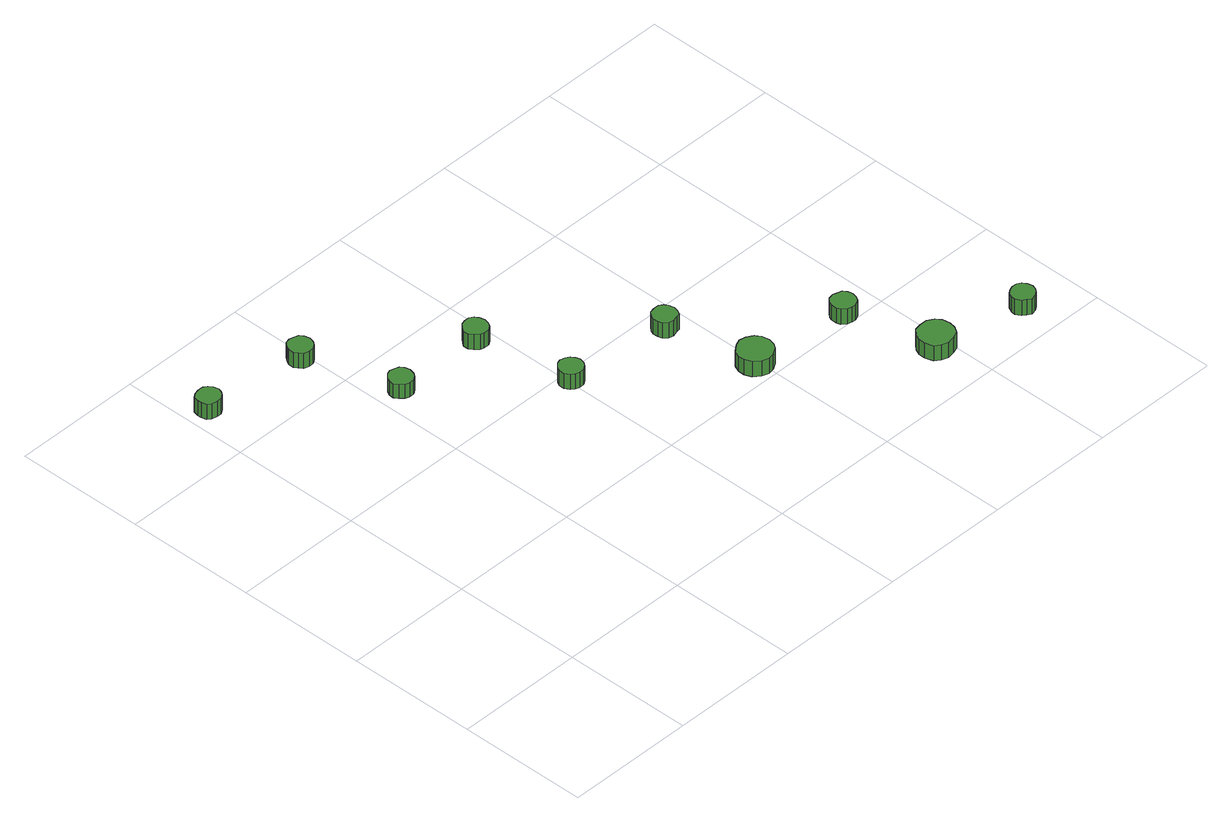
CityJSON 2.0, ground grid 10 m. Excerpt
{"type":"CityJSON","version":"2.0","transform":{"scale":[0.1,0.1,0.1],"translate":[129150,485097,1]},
"CityObjects":{
"tree1":{"type":"SolitaryVegetationObject","attributes":{"function":"something"},"geometry":[{"type":"MultiSurface","lod":"1","boundaries":[[[0,1,2,3,4,5,6,7,8,9,10,11,12,13,14]],[[15,16,17,18,19,20,21,22,23,24,25,26,27,28,29]],[[0,29,28,1]],[[1,28,27,2]],[[2,27,26,3]],[[3,26,25,4]],[[4,25,24,5]],[[5,24,23,6]],[[6,23,22,7]],[[7,22,21,8]],[[8,21,20,9]],[[9,20,19,10]],[[10,19,18,11]],[[11,18,17,12]],[[12,17,16,13]],[[13,16,15,14]],[[14,15,29,0]]]}]},
"tree2":{"type":"SolitaryVegetationObject","attributes":{"function":"something"},"geometry":[{"type":"MultiSurface","lod":"1","boundaries":[[[30,31,32,33,34,35,36,37,38,39,40,41,42,43,44]],[[45,46,47,48,49,50,51,52,53,54,55,56,57,58,59]],[[30,59,58,31]],[[31,58,57,32]],[[32,57,56,33]],[[33,56,55,34]],[[34,55,54,35]],[[35,54,53,36]],[[36,53,52,37]],[[37,52,51,38]],[[38,51,50,39]],[[39,50,49,40]],[[40,49,48,41]],[[41,48,47,42]],[[42,47,46,43]],[[43,46,45,44]],[[44,45,59,30]]]}]},
"tree3":{"type":"SolitaryVegetationObject","attributes":{"function":"something"},"geometry":[{"type":"MultiSurface","lod":"1","boundaries":[[[60,61,62,63,64,65,66,67,68,69,70,71,72,73,74]],[[75,76,77,78,79,80,81,82,83,84,85,86,87,88,89]],[[60,89,88,61]],[[61,88,87,62]],[[62,87,86,63]],[[63,86,85,64]],[[64,85,84,65]],[[65,84,83,66]],[[66,83,82,67]],[[67,82,81,68]],[[68,81,80,69]],[[69,80,79,70]],[[70,79,78,71]],[[71,78,77,72]],[[72,77,76,73]],[[73,76,75,74]],[[74,75,89,60]]]}]},
"tree4":{"type":"SolitaryVegetationObject","attributes":{"function":"something"},"geometry":[{"type":"MultiSurface","lod":"1","boundaries":[[[90,91,92,93,94,95,96,97,98,99,100,101,102,103,104]],[[105,106,107,108,109,110,111,112,113,114,115,116,117,118,119]],[[90,119,118,91]],[[91,118,117,92]],[[92,117,116,93]],[[93,116,115,94]],[[94,115,114,95]],[[95,114,113,96]],[[96,113,112,97]],[[97,112,111,98]],[[98,111,110,99]],[[99,110,109,100]],[[100,109,108,101]],[[101,108,107,102]],[[102,107,106,103]],[[103,106,105,104]],[[104,105,119,90]]]}]},
"tree5":{"type":"SolitaryVegetationObject","attributes":{"function":"something"},"geometry":[{"type":"MultiSurface","lod":"1","boundaries":[[[120,121,122,123,124,125,126,127,128,129,130,131,132,133,134]],[[135,136,137,138,139,140,141,142,143,144,145,146,147,148,149]],[[120,149,148,121]],[[121,148,147,122]],[[122,147,146,123]],[[123,146,145,124]],[[124,145,144,125]],[[125,144,143,126]],[[126,143,142,127]],[[127,142,141,128]],[[128,141,140,129]],[[129,140,139,130]],[[130,139,138,131]],[[131,138,137,132]],[[132,137,136,133]],[[133,136,135,134]],[[134,135,149,120]]]}]},
"tree6":{"type":"SolitaryVegetationObject","attributes":{"function":"something"},"geometry":[{"type":"MultiSurface","lod":"1","boundaries":[[[150,151,152,153,154,155,156,157,158,159,160,161,162,163,164]],[[165,166,167,168,169,170,171,172,173,174,175,176,177,178,179]],[[150,179,178,151]],[[151,178,177,152]],[[152,177,176,153]],[[153,176,175,154]],[[154,175,174,155]],[[155,174,173,156]],[[156,173,172,157]],[[157,172,171,158]],[[158,171,170,159]],[[159,170,169,160]],[[160,169,168,161]],[[161,168,167,162]],[[162,167,166,163]],[[163,166,165,164]],[[164,165,179,150]]]}]},
"tree7":{"type":"SolitaryVegetationObject","attributes":{"function":"something"},"geometry":[{"type":"MultiSurface","lod":"1","boundaries":[[[180,181,182,183,184,185,186,187,188,189,190,191,192,193,194]],[[195,196,197,198,199,200,201,202,203,204,205,206,207,208,209]],[[180,209,208,181]],[[181,208,207,182]],[[182,207,206,183]],[[183,206,205,184]],[[184,205,204,185]],[[185,204,203,186]],[[186,203,202,187]],[[187,202,201,188]],[[188,201,200,189]],[[189,200,199,190]],[[190,199,198,191]],[[191,198,197,192]],[[192,197,196,193]],[[193,196,195,194]],[[194,195,209,180]]]}]},
"tree8":{"type":"SolitaryVegetationObject","attributes":{"function":"something"},"geometry":[{"type":"MultiSurface","lod":"1","boundaries":[[[210,211,212,213,214,215,216,217,218,219,220,221,222,223,224]],[[225,226,227,228,229,230,231,232,233,234,235,236,237,238,239]],[[210,239,238,211]],[[211,238,237,212]],[[212,237,236,213]],[[213,236,235,214]],[[214,235,234,215]],[[215,234,233,216]],[[216,233,232,217]],[[217,232,231,218]],[[218,231,230,219]],[[219,230,229,220]],[[220,229,228,221]],[[221,228,227,222]],[[222,227,226,223]],[[223,226,225,224]],[[224,225,239,210]]]}]},
"tree9":{"type":"SolitaryVegetationObject","attributes":{"function":"something"},"geometry":[{"type":"MultiSurface","lod":"1","boundaries":[[[240,241,242,243,244,245,246,247,248,249,250,251,252,253,254]],[[255,256,257,258,259,260,261,262,263,264,265,266,267,268,269]],[[240,269,268,241]],[[241,268,267,242]],[[242,267,266,243]],[[243,266,265,244]],[[244,265,264,245]],[[245,264,263,246]],[[246,263,262,247]],[[247,262,261,248]],[[248,261,260,249]],[[249,260,259,250]],[[250,259,258,251]],[[251,258,257,252]],[[252,257,256,253]],[[253,256,255,254]],[[254,255,269,240]]]}]},
"tree10":{"type":"SolitaryVegetationObject","attributes":{"function":"something"},"geometry":[{"type":"MultiSurface","lod":"1","boundaries":[[[270,271,272,273,274,275,276,277,278,279,280,281,282,283,284]],[[285,286,287,288,289,290,291,292,293,294,295,296,297,298,299]],[[270,299,298,271]],[[271,298,297,272]],[[272,297,296,273]],[[273,296,295,274]],[[274,295,294,275]],[[275,294,293,276]],[[276,293,292,277]],[[277,292,291,278]],[[278,291,290,279]],[[279,290,289,280]],[[280,289,288,281]],[[281,288,287,282]],[[282,287,286,283]],[[283,286,285,284]],[[284,285,299,270]]]}]}
},
"vertices":[
[26,344,13],[25,348,13],[23,351,13],[20,353,13],[16,353,13],[12,352,13],[9,350,13],[8,346,13],[8,343,13],[9,339,13],[12,337,13],[16,336,13],[20,336,13],[23,338,13],[25,341,13],[25,341,0],[23,338,0],[20,336,0],[16,336,0],[12,337,0],[9,339,0],[8,343,0],[8,346,0],[9,350,0],[12,352,0],[16,353,0],[20,353,0],[23,351,0],[25,348,0],[26,344,0],
[100,332,18],[99,336,18],[97,339,18],[94,340,18],[90,341,18],[86,340,18],[84,337,18],[82,334,18],[82,330,18],[84,327,18],[86,324,18],[90,323,18],[94,323,18],[97,325,18],[99,328,18],[99,328,5],[97,325,5],[94,323,5],[90,323,5],[86,324,5],[84,327,5],[82,330,5],[82,334,5],[84,337,5],[86,340,5],[90,341,5],[94,340,5],[97,339,5],[99,336,5],[100,332,5],
[124,264,16],[123,268,16],[121,271,16],[118,272,16],[114,273,16],[111,272,16],[108,269,16],[106,266,16],[106,262,16],[108,259,16],[111,256,16],[114,255,16],[118,255,16],[121,257,16],[123,260,16],[123,260,4],[121,257,4],[118,255,4],[114,255,4],[111,256,4],[108,259,4],[106,262,4],[106,266,4],[108,269,4],[111,272,4],[114,273,4],[118,272,4],[121,271,4],[123,268,4],[124,264,4],
[206,188,19],[205,191,19],[203,194,19],[200,196,19],[196,197,19],[193,196,19],[190,193,19],[188,190,19],[188,186,19],[190,182,19],[193,180,19],[196,179,19],[200,179,19],[203,181,19],[205,184,19],[205,184,6],[203,181,6],[200,179,6],[196,179,6],[193,180,6],[190,182,6],[188,186,6],[188,190,6],[190,193,6],[193,196,6],[196,197,6],[200,196,6],[203,194,6],[205,191,6],[206,188,6],
[190,259,21],[189,263,21],[187,266,21],[184,268,21],[180,268,21],[177,267,21],[174,264,21],[172,261,21],[172,257,21],[174,254,21],[177,251,21],[180,250,21],[184,250,21],[187,252,21],[189,255,21],[189,255,8],[187,252,8],[184,250,8],[180,250,8],[177,251,8],[174,254,8],[172,257,8],[172,261,8],[174,264,8],[177,267,8],[180,268,8],[184,268,8],[187,266,8],[189,263,8],[190,259,8],
[303,109,22],[302,115,22],[299,119,22],[294,122,22],[289,123,22],[284,121,22],[279,117,22],[277,112,22],[277,107,22],[279,102,22],[284,98,22],[289,96,22],[294,97,22],[299,100,22],[302,104,22],[302,104,9],[299,100,9],[294,97,9],[289,96,9],[284,98,9],[279,102,9],[277,107,9],[277,112,9],[279,117,9],[284,121,9],[289,123,9],[294,122,9],[299,119,9],[302,115,9],[303,109,9],
[282,175,24],[281,179,24],[279,182,24],[276,184,24],[272,184,24],[268,183,24],[265,180,24],[264,177,24],[264,173,24],[265,170,24],[268,167,24],[272,166,24],[276,167,24],[279,168,24],[281,171,24],[281,171,11],[279,168,11],[276,167,11],[272,166,11],[268,167,11],[265,170,11],[264,173,11],[264,177,11],[265,180,11],[268,183,11],[272,184,11],[276,184,11],[279,182,11],[281,179,11],[282,175,11],
[371,98,26],[370,102,26],[368,105,26],[364,106,26],[361,107,26],[357,106,26],[354,103,26],[353,100,26],[353,96,26],[354,93,26],[357,90,26],[361,89,26],[364,89,26],[368,91,26],[370,94,26],[370,94,13],[368,91,13],[364,89,13],[361,89,13],[357,90,13],[354,93,13],[353,96,13],[353,100,13],[354,103,13],[357,106,13],[361,107,13],[364,106,13],[368,105,13],[370,102,13],[371,98,13],
[395,33,24],[394,39,24],[391,43,24],[386,46,24],[380,46,24],[375,45,24],[371,41,24],[369,36,24],[369,31,24],[371,25,24],[375,22,24],[380,20,24],[386,21,24],[391,23,24],[394,28,24],[394,28,11],[391,23,11],[386,21,11],[380,20,11],[375,22,11],[371,25,11],[369,31,11],[369,36,11],[371,41,11],[375,45,11],[380,46,11],[386,46,11],[391,43,11],[394,39,11],[395,33,11],
[458,18,26],[457,22,26],[455,25,26],[452,27,26],[448,27,26],[445,26,26],[442,24,26],[440,20,26],[440,17,26],[442,13,26],[445,11,26],[448,9,26],[452,10,26],[455,12,26],[457,15,26],[457,15,13],[455,12,13],[452,10,13],[448,9,13],[445,11,13],[442,13,13],[440,17,13],[440,20,13],[442,24,13],[445,26,13],[448,27,13],[452,27,13],[455,25,13],[457,22,13],[458,18,13]
]}
